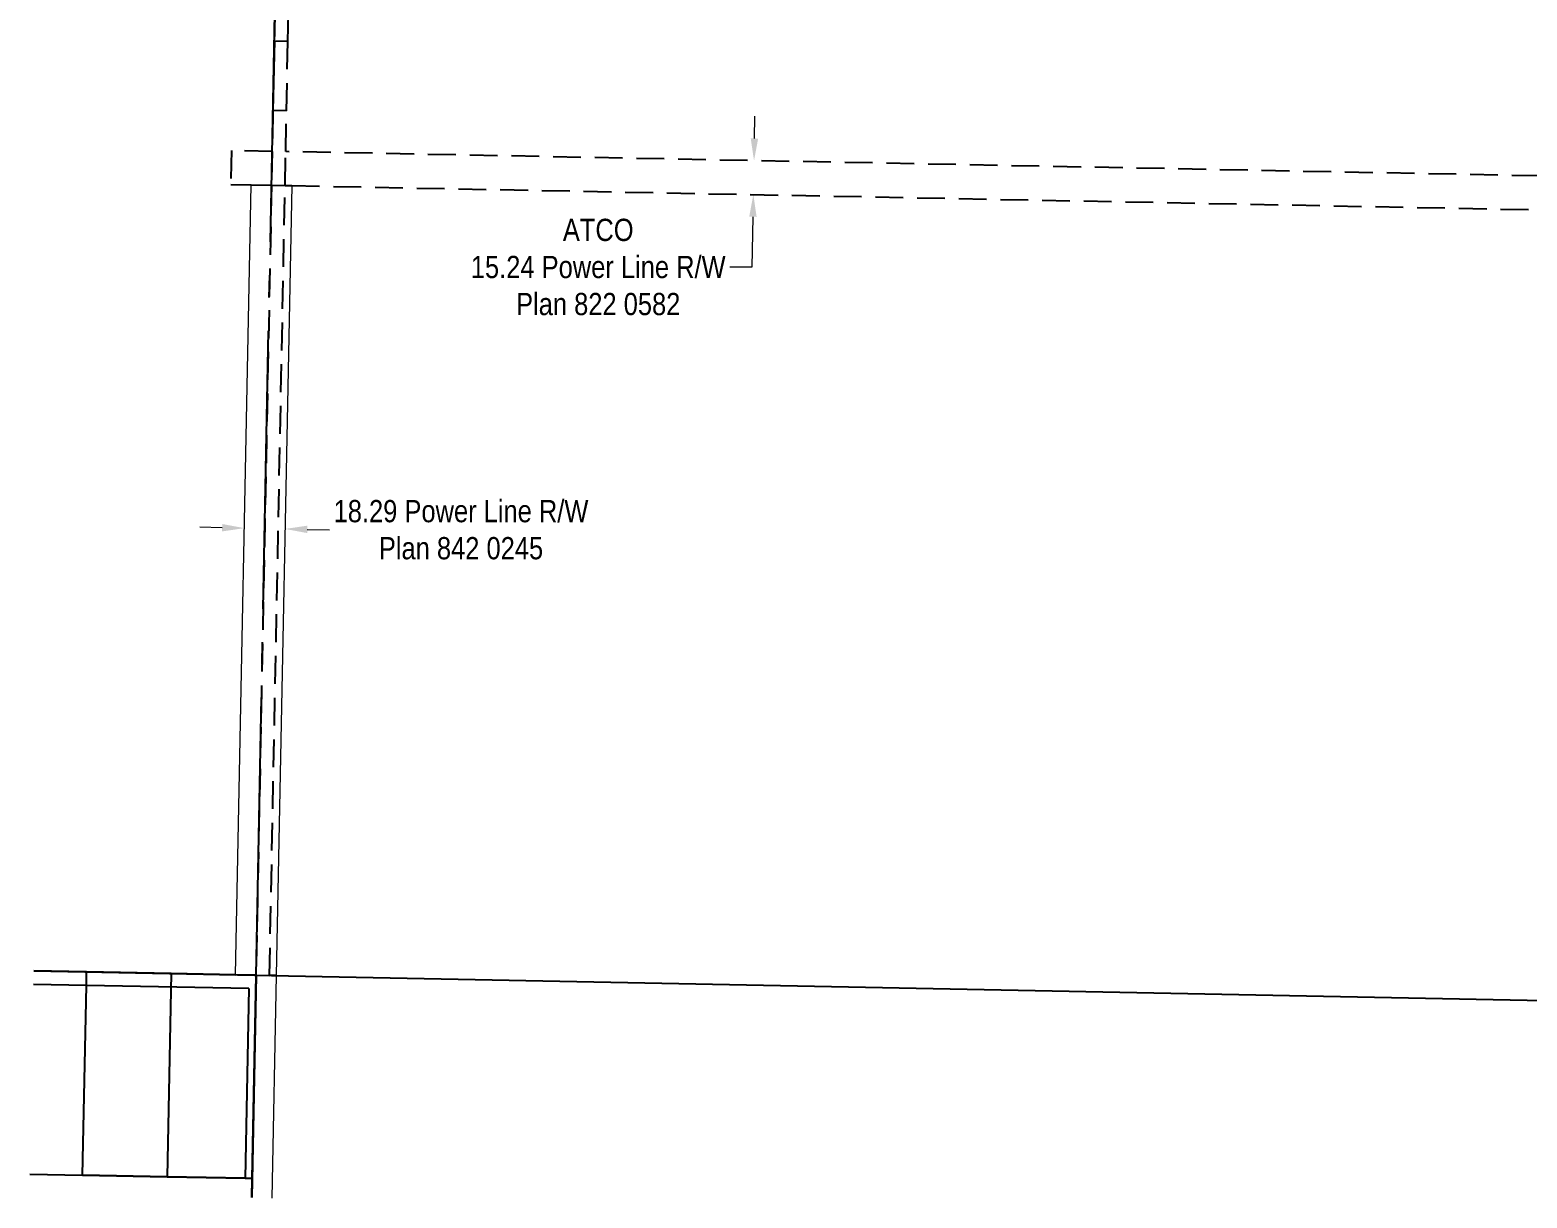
# Model space of a CAD drawing. Extents: x 414001 to 415604, y 6213282 to 6215080.
# Drawn here: x 414029 to 414703, y 6213298 to 6213824 of the extents above; entities that cross this region are included whole.
import ezdxf

# ---------------------------------------------------------------- set-up
doc = ezdxf.new("R2010")
doc.units = 0
doc.header["$LTSCALE"] = 5
doc.header["$PDSIZE"] = 0.5
doc.linetypes.add('foc-FLOWLINE', pattern=[3.75, 2.5, -1.25])
doc.linetypes.add('foc-QUARTERLINE', pattern=[33, 25, -3, 2, -3])
doc.layers.get('Defpoints').update_dxf_attribs({"color": 9})
for name, color, linetype in [('C-EZE', 13, 'foc-FLOWLINE'), ('L-SEC', 7, 'Continuous'), ('L-SECQ', 8, 'foc-QUARTERLINE'), ('L-TITLEDB', 4, 'Continuous')]:
    doc.layers.add(name, color=color, linetype=linetype)
doc.layers.add('C-EZE-T', color=13, linetype='Continuous', lineweight=9)
doc.layers.add('F-RW-T', color=190, linetype='Continuous', lineweight=9)
doc.styles.add('80CG', font='ARIALN.TTF', dxfattribs={"height": 10})
doc.dimstyles.new('Compass 5 000', dxfattribs={"dimscale": 5, "dimtxt": 9, "dimasz": 2, "dimexe": 0.2, "dimexo": 0.0625, "dimgap": 0.5, "dimtad": 0, "dimtih": 1, "dimtoh": 1, "dimzin": 0, "dimdsep": 46, "dimtxsty": '80CG', "dimcen": 0.1, "dimse1": 1, "dimse2": 1, "dimclrd": 256, "dimclrt": 256, "dimaunit": 1, "dimadec": 4, "dimazin": 0, "dimtfac": 0.06, "dimtofl": 0, "dimtmove": 0, "dimatfit": 1, "dimfxl": 0.2, "dimtolj": 1, "dimtzin": 0, "dimlwd": -1, "dimarcsym": 0})

# ---------------------------------------------------------------- blocks, each defined once
blk = doc.blocks.new('*D444')
at = {"layer": 'C-EZE-T', "transparency": 16777216}
for p, q in [((414355.28, 6213774.94), (414355.47, 6213784.94)), ((414354.6, 6213739.72), (414354.16, 6213717.08)), ((414354.16, 6213717.08), (414344.16, 6213717.08))]:
    blk.add_line(p, q, dxfattribs=at)
for points in [[(414353.61, 6213774.98), (414356.95, 6213774.91), (414355.09, 6213764.95)], [(414352.93, 6213739.75), (414356.26, 6213739.69), (414354.79, 6213749.72)]]:
    blk.add_solid(points, dxfattribs=at)
at = {"layer": 'Defpoints', "color": 0, "transparency": 16777216}
for p in [(414369.44, 6213764.67), (414354.79, 6213749.72), (414369.15, 6213749.44)]:
    blk.add_point(p, dxfattribs=at)
at = {"layer": 'C-EZE-T', "transparency": 16777216, "insert": (414285.02, 6213717.08), "char_height": 10, "attachment_point": 5, "style": '80CG'}
blk.add_mtext('\\A1;ATCO\\P15.24 Power Line R/W\\PPlan 822 0582', dxfattribs=at)
blk = doc.blocks.new('*D451')
at = {"layer": 'Defpoints', "color": 0, "transparency": 16777216}
for p in [(414125.84, 6213597.15), (414144.12, 6213596.79), (414144.17, 6213599.31)]:
    blk.add_point(p, dxfattribs=at)
at = {"layer": 'F-RW-T', "transparency": 16777216}
for p, q in [((414115.89, 6213599.87), (414105.9, 6213600.06)), ((414154.17, 6213599.11), (414164.17, 6213598.92))]:
    blk.add_line(p, q, dxfattribs=at)
for points in [[(414115.93, 6213601.53), (414115.86, 6213598.2), (414125.89, 6213599.67)], [(414154.2, 6213600.78), (414154.13, 6213597.45), (414144.17, 6213599.31)]]:
    blk.add_solid(points, dxfattribs=at)
at = {"layer": 'F-RW-T', "transparency": 16777216, "insert": (414223.31, 6213598.92), "char_height": 10, "attachment_point": 5, "style": '80CG'}
blk.add_mtext('\\A1;18.29 Power Line R/W\\PPlan 842 0245', dxfattribs=at)
blk = doc.blocks.new('*D452')
at = {"layer": 'Defpoints', "color": 0, "transparency": 16777216}
for p in [(414928.36, 6213705.09), (414933.36, 6213704.99), (414924.72, 6213530.09)]:
    blk.add_point(p, dxfattribs=at)
at = {"layer": 'F-RW-T', "transparency": 16777216}
for p, q in [((414914.72, 6213530.29), (414904.72, 6213530.5)), ((414939.71, 6213529.77), (414949.71, 6213529.57))]:
    blk.add_line(p, q, dxfattribs=at)
for points in [[(414914.76, 6213531.96), (414914.69, 6213528.63), (414924.72, 6213530.09)], [(414939.75, 6213531.44), (414939.68, 6213528.11), (414929.72, 6213529.98)]]:
    blk.add_solid(points, dxfattribs=at)
at = {"layer": 'F-RW-T', "transparency": 16777216, "insert": (414858.58, 6213530.5), "char_height": 10, "width": 607.3236, "attachment_point": 5, "style": '80CG'}
blk.add_mtext('\\A1;5.00 Utilities R/W\\PPlan 882 2696', dxfattribs=at)

msp = doc.modelspace()

# ---------------------------------------------------------------- linework, layer by layer
at = {"layer": 'C-EZE'}
msp.add_lwpolyline([(414144.06, 6214058.326), (414139.348, 6213818.865), (414138.729, 6213787.499), (414138.369, 6213769.146), (414138.069, 6213753.916), (414131.076, 6213398.564), (414137.168, 6213398.443), (414144.162, 6213753.798), (414144.461, 6213769.027), (414144.822, 6213787.38), (414145.44, 6213818.745), (414150.152, 6214058.205)], dxfattribs=at)
msp.add_lwpolyline([(414914.575, 6213754.105), (414144.461, 6213769.027), (414144.822, 6213787.38), (414138.729, 6213787.499), (414138.369, 6213769.146), (414120.085, 6213769.501), (414119.788, 6213754.27), (414128.931, 6213754.093), (414138.069, 6213753.916), (414144.162, 6213753.798), (414147.208, 6213753.738), (414929.058, 6213738.59), (414934.054, 6213738.494), (414934.689, 6213768.953), (414929.693, 6213769.057), (414914.894, 6213769.363)], close=True, dxfattribs=at)
at = {"layer": 'F-RW-T', "flags": 128}
msp.add_lwpolyline([(414129.193, 6213298.525), (414129.271, 6213307.163), (414131.076, 6213398.564), (414121.937, 6213398.745), (414128.931, 6213754.093), (414138.069, 6213753.916), (414144.162, 6213753.798), (414147.208, 6213753.738), (414140.215, 6213398.382), (414138.239, 6213298.348)], dxfattribs=at)
at = {"layer": 'L-SEC'}
msp.add_line((414931.903, 6213382.747), (414031.208, 6213400.427), dxfattribs=at)
at = {"layer": 'L-SECQ'}
for q in [(414146.034, 6214162.777), (414129.193, 6213298.525)]:
    msp.add_line((414131.148, 6213398.465), q, dxfattribs=at)
at = {"layer": 'L-TITLEDB'}
for p, q in [((414139.348, 6213818.865), (414138.729, 6213787.499)), ((414139.348, 6213818.865), (414145.44, 6213818.745)), ((414054.926, 6213400.075), (414031.211, 6213400.546)), ((414054.926, 6213400.075), (414031.211, 6213400.546)), ((414054.806, 6213393.981), (414054.926, 6213400.075)), ((414054.806, 6213393.981), (414054.926, 6213400.075)), ((414092.987, 6213399.32), (414054.926, 6213400.075)), ((414054.926, 6213400.075), (414092.987, 6213399.32)), ((414092.987, 6213399.32), (414091.209, 6213307.918)), ((414121.937, 6213398.745), (414092.987, 6213399.32)), ((414092.987, 6213399.32), (414121.937, 6213398.745)), ((414131.076, 6213398.564), (414121.937, 6213398.745)), ((414131.076, 6213398.564), (414129.271, 6213307.163)), ((414140.215, 6213398.382), (414137.168, 6213398.443)), ((414054.806, 6213393.981), (414031.092, 6213394.451)), ((414053.139, 6213308.672), (414054.806, 6213393.981)), ((414053.139, 6213308.672), (414054.806, 6213393.981)), ((414127.91, 6213392.532), (414054.806, 6213393.981)), ((414127.91, 6213392.532), (414126.224, 6213307.223)), ((414029.43, 6213309.142), (414053.139, 6213308.672)), ((414053.139, 6213308.672), (414091.209, 6213307.918)), ((414091.209, 6213307.918), (414053.139, 6213308.672)), ((414091.209, 6213307.918), (414126.224, 6213307.223)), ((414126.224, 6213307.223), (414091.209, 6213307.918)), ((414126.224, 6213307.223), (414129.271, 6213307.163)), ((414129.271, 6213307.163), (414126.224, 6213307.223)), ((414129.271, 6213307.163), (414129.101, 6213298.527)), ((414129.271, 6213307.163), (414129.101, 6213298.527))]:
    msp.add_line(p, q, dxfattribs=at)

# ---------------------------------------------------------------- dimensions: what is measured, and where the dimension line sits
at = {"layer": 'C-EZE-T'}
dim = msp.add_linear_dim(base=(414354.791, 6213749.716), p1=(414369.442, 6213764.668), p2=(414369.147, 6213749.438), angle=268.890022, text='ATCO\\P15.24 Power Line R/W\\PPlan 822 0582', dimstyle='Compass 5 000', dxfattribs=at)
dim.commit()
dim.dimension.update_dxf_attribs({"geometry": '*D444', "text_midpoint": (414285.018, 6213717.078), "dimtype": 161})
at = {"layer": 'F-RW-T', "color": 3}
dim = msp.add_linear_dim(base=(414924.72, 6213530.086), p1=(414933.357, 6213704.989), p2=(414928.361, 6213705.093), angle=178.808149, text='5.00 Utilities R/W\\PPlan 882 2696', dimstyle='Compass 5 000', dxfattribs=at)
dim.commit()
dim.dimension.update_dxf_attribs({"geometry": '*D452', "text_midpoint": (414858.578, 6213530.502), "dimtype": 161})
at = {"layer": 'F-RW-T'}
dim = msp.add_aligned_dim(p1=(414125.842, 6213597.145), p2=(414144.119, 6213596.785), distance=2.525, text='18.29 Power Line R/W\\PPlan 842 0245', dimstyle='Compass 5 000', dxfattribs=at)
dim.commit()
dim.dimension.update_dxf_attribs({"geometry": '*D451', "text_midpoint": (414223.306, 6213598.916)})

doc.saveas('drawing.dxf')
